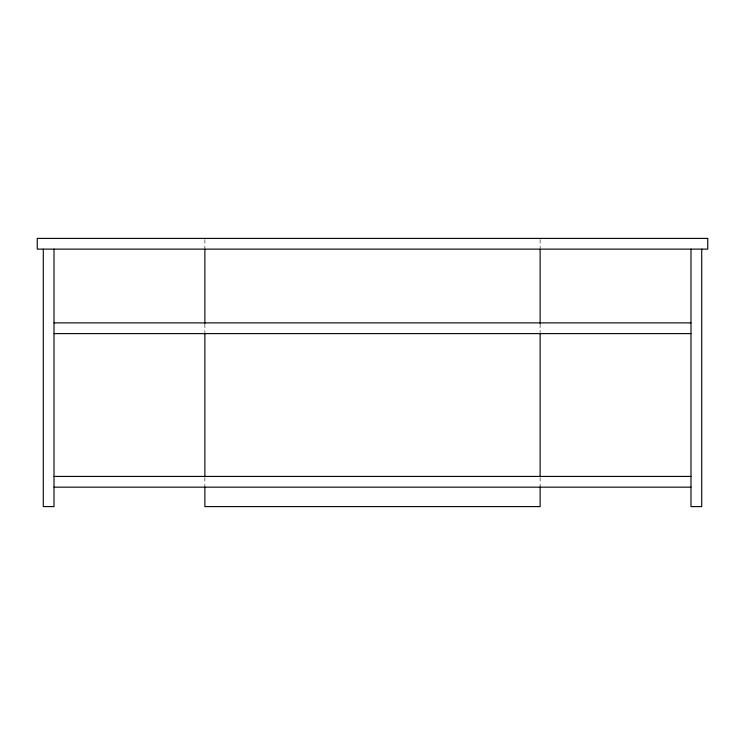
<?xml version="1.0" encoding="UTF-8"?>
<svg xmlns="http://www.w3.org/2000/svg" width="745" height="745" viewBox="0 0 745 745"><rect width="100%" height="100%" fill="white"/><g stroke="black" fill="none" stroke-linecap="round" stroke-linejoin="round"><path stroke-width="0.56" stroke-dasharray="3.73 2.79" d="M540.125 239.471L540.125 248.057M540.125 323.954L540.125 332.633M540.125 477.498L540.125 486.085M204.875 239.471L204.875 248.057M204.875 323.954L204.875 332.633M204.875 477.498L204.875 486.085"/><path stroke-width="1.12" d="M54.013 322.883L690.988 322.883M54.013 333.611L690.988 333.611M54.013 476.428L690.988 476.428M54.013 487.156L690.988 487.156M701.716 249.128L701.716 506.6L690.988 506.6L690.988 249.128M540.125 249.128L540.125 323.358M540.125 333.788L540.125 476.446M540.125 486.885L540.125 506.6L204.875 506.6L204.875 486.885M204.875 249.128L204.875 323.358M204.875 333.788L204.875 476.446M54.013 249.128L54.013 506.6L43.285 506.6L43.285 249.128M707.75 238.4L37.25 238.4L37.25 249.128L707.75 249.128L707.75 238.4"/></g></svg>
